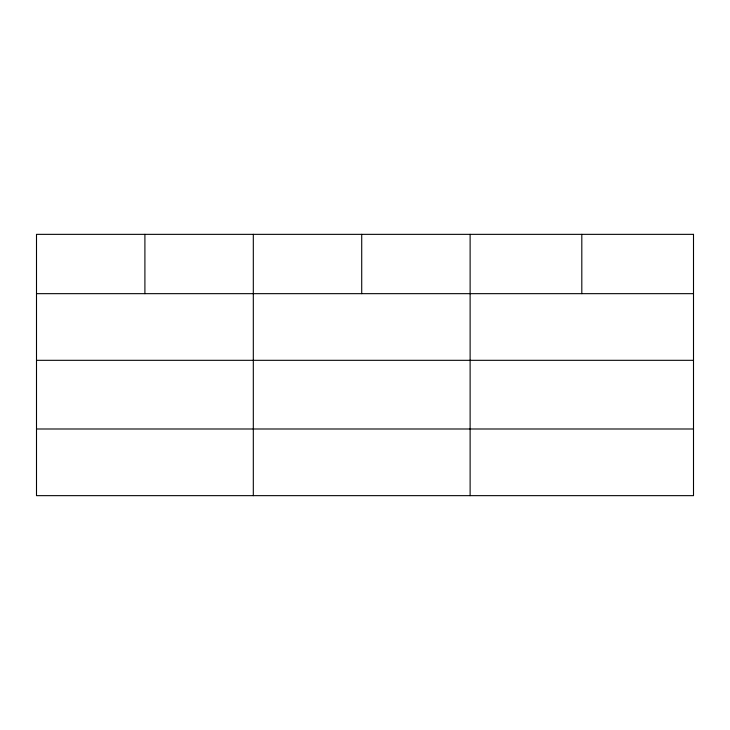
<?xml version="1.0" encoding="UTF-8"?>
<svg xmlns="http://www.w3.org/2000/svg" width="730" height="730" viewBox="0 0 730 730"><rect width="100%" height="100%" fill="white"/><g stroke="black" fill="none" stroke-linecap="round" stroke-linejoin="round"><path stroke-width="1.09" d="M36.5 293.661L693.5 293.661M36.5 360.319L693.5 360.319M36.5 428.994L693.5 428.994M581.81 234.348L581.81 293.661M470.12 234.348L470.12 495.652M361.715 234.348L361.715 293.661M253.31 234.348L253.31 495.652M144.905 234.348L144.905 293.661M693.5 234.348L36.5 234.348L36.5 495.652L693.5 495.652L693.5 234.348"/></g></svg>
